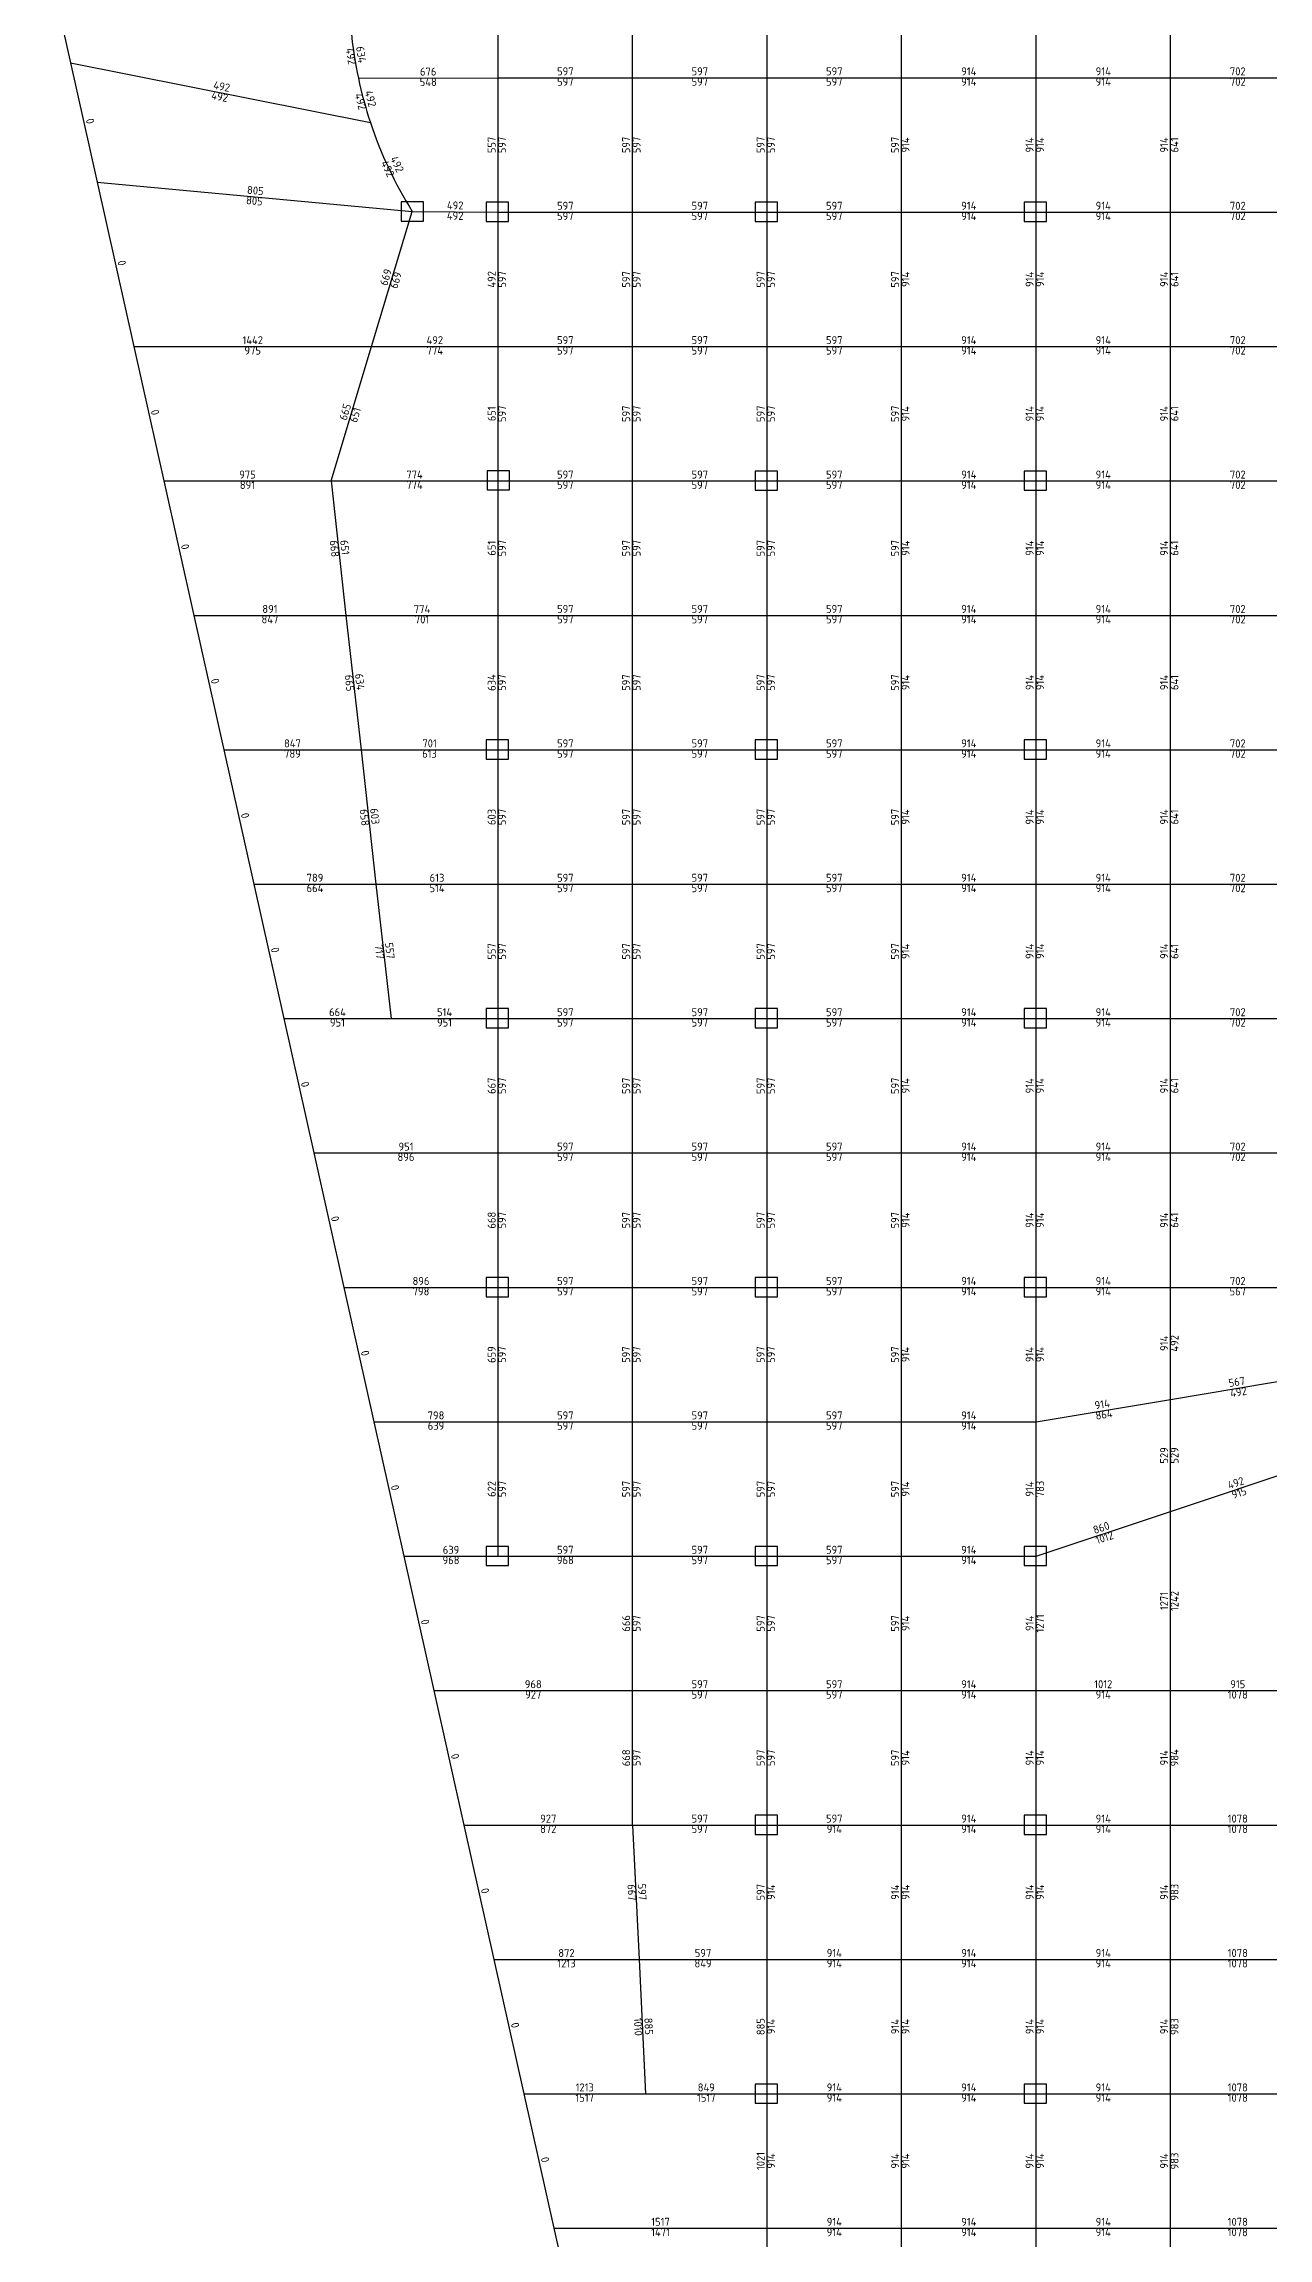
# Model space of a CAD drawing. Header units: millimetres. Extents: x -245177 to 1112891, y -1092030 to 122567.
# Drawn here: x -118794 to -80562, y -52676 to 15891 of the extents above; entities that cross this region are included whole.
import ezdxf
from ezdxf.enums import TextEntityAlignment as Align

# ---------------------------------------------------------------- set-up
doc = ezdxf.new("R2010")
doc.units = ezdxf.units.MM
doc.header["$MEASUREMENT"] = 0
for name, color, linetype in [('13', 4, 'Continuous'), ('dsg', 7, 'Continuous'), ('jiantu', 134, 'Continuous')]:
    doc.layers.add(name, color=color, linetype=linetype)
doc.styles.add('TrueTypeFont', font='yjkeng.shx', dxfattribs={"bigfont": 'yjkchn.shx'})

msp = doc.modelspace()

# ---------------------------------------------------------------- linework, layer by layer
at = {"layer": 'jiantu', "color": 94}
for p, q in [((-118794, 19033), (-117961, 15300)), ((-117961, 15300), (-117129, 11566)), ((-117129, 11566), (-115983, 6433)), ((-115983, 6433), (-115046, 2233)), ((-115046, 2233), (-114109, -1967)), ((-114109, -1967), (-113172, -6167)), ((-113172, -6167), (-112235, -10367)), ((-112235, -10367), (-111298, -14567)), ((-111298, -14567), (-110361, -18767)), ((-110361, -18767), (-109424, -22967)), ((-109424, -22967), (-108487, -27167)), ((-108487, -27167), (-107550, -31367)), ((-107550, -31367), (-106614, -35567)), ((-106614, -35567), (-105677, -39767)), ((-105677, -39767), (-104740, -43967)), ((-104740, -43967), (-103803, -48167)), ((-103803, -48167), (-102866, -52367)), ((-102866, -52367), (-101929, -56567))]:
    msp.add_line(p, q, dxfattribs=at)
at = {"layer": 'jiantu'}
for p, q in [((-104610, 14833), (-104610, 19033)), ((-100410, 14833), (-100410, 19033)), ((-96210, 14833), (-96210, 19033)), ((-92010, 14833), (-92010, 19033)), ((-87810, 14833), (-87810, 19033)), ((-83610, 14833), (-83610, 19033)), ((-117961, 15300), (-108597, 13433)), ((-108973, 14817), (-104610, 14833)), ((-104610, 10633), (-104610, 14833)), ((-104610, 14833), (-100410, 14833)), ((-100410, 10633), (-100410, 14833)), ((-100410, 14833), (-96210, 14833)), ((-96210, 10633), (-96210, 14833)), ((-96210, 14833), (-92010, 14833)), ((-92010, 10633), (-92010, 14833)), ((-92010, 14833), (-87810, 14833)), ((-87810, 10633), (-87810, 14833)), ((-87810, 14833), (-83610, 14833)), ((-83610, 10633), (-83610, 14833)), ((-83610, 14833), (-79405, 14833)), ((-117129, 11566), (-107289, 10653)), ((-108562, 6433), (-107289, 10653)), ((-107289, 10653), (-104610, 10633)), ((-104610, 10633), (-100410, 10633)), ((-104610, 6433), (-104610, 10633)), ((-100410, 10633), (-96210, 10633)), ((-100410, 6433), (-100410, 10633)), ((-96210, 10633), (-92010, 10633)), ((-96210, 6433), (-96210, 10633)), ((-92010, 10633), (-87810, 10633)), ((-92010, 6433), (-92010, 10633)), ((-87810, 10633), (-83610, 10633)), ((-87810, 6433), (-87810, 10633)), ((-83610, 10633), (-79405, 10632)), ((-83610, 6433), (-83610, 10633)), ((-115983, 6433), (-108562, 6433)), ((-109828, 2233), (-108562, 6433)), ((-108562, 6433), (-104610, 6433)), ((-104610, 2233), (-104610, 6433)), ((-104610, 6433), (-100410, 6433)), ((-100410, 6433), (-96210, 6433)), ((-100410, 2233), (-100410, 6433)), ((-96210, 2233), (-96210, 6433)), ((-96210, 6433), (-92010, 6433)), ((-92010, 2233), (-92010, 6433)), ((-92010, 6433), (-87810, 6433)), ((-87810, 2233), (-87810, 6433)), ((-87810, 6433), (-83610, 6433)), ((-83610, 2233), (-83610, 6433)), ((-83610, 6433), (-79405, 6433)), ((-115046, 2233), (-109828, 2233)), ((-109828, 2233), (-104610, 2233)), ((-109828, 2233), (-109360, -1967)), ((-104610, 2233), (-100410, 2233)), ((-104610, -1967), (-104610, 2233)), ((-100410, 2233), (-96210, 2233)), ((-100410, -1967), (-100410, 2233)), ((-96210, 2233), (-92010, 2233)), ((-96210, -1967), (-96210, 2233)), ((-92010, 2233), (-87810, 2233)), ((-92010, -1967), (-92010, 2233)), ((-87810, 2233), (-83610, 2233)), ((-87810, -1967), (-87810, 2233)), ((-83610, 2233), (-79405, 2232)), ((-83610, -1967), (-83610, 2233)), ((-114109, -1967), (-109360, -1967)), ((-109360, -1967), (-104610, -1967)), ((-109360, -1967), (-108891, -6167)), ((-104610, -6167), (-104610, -1967)), ((-104610, -1967), (-100410, -1967)), ((-100410, -1967), (-96210, -1967)), ((-100410, -6167), (-100410, -1967)), ((-96210, -6167), (-96210, -1967)), ((-96210, -1967), (-92010, -1967)), ((-92010, -6167), (-92010, -1967)), ((-92010, -1967), (-87810, -1967)), ((-87810, -6167), (-87810, -1967)), ((-87810, -1967), (-83610, -1967)), ((-83610, -6167), (-83610, -1967)), ((-83610, -1967), (-79405, -1967)), ((-113172, -6167), (-108891, -6167)), ((-108891, -6167), (-104610, -6167)), ((-108891, -6167), (-108423, -10367)), ((-104610, -6167), (-100410, -6167)), ((-104610, -10367), (-104610, -6167)), ((-100410, -6167), (-96210, -6167)), ((-100410, -10367), (-100410, -6167)), ((-96210, -6167), (-92010, -6167)), ((-96210, -10367), (-96210, -6167)), ((-92010, -6167), (-87810, -6167)), ((-92010, -10367), (-92010, -6167)), ((-87810, -6167), (-83610, -6167)), ((-87810, -10367), (-87810, -6167)), ((-83610, -6167), (-79405, -6168)), ((-83610, -10367), (-83610, -6167)), ((-112235, -10367), (-108423, -10367)), ((-108423, -10367), (-104610, -10367)), ((-108423, -10367), (-107954, -14567)), ((-104610, -14567), (-104610, -10367)), ((-104610, -10367), (-100410, -10367)), ((-100410, -10367), (-96210, -10367)), ((-100410, -14567), (-100410, -10367)), ((-96210, -14567), (-96210, -10367)), ((-96210, -10367), (-92010, -10367)), ((-92010, -14567), (-92010, -10367)), ((-92010, -10367), (-87810, -10367)), ((-87810, -14567), (-87810, -10367)), ((-87810, -10367), (-83610, -10367)), ((-83610, -14567), (-83610, -10367)), ((-83610, -10367), (-79405, -10367)), ((-111298, -14567), (-107954, -14567)), ((-107954, -14567), (-104610, -14567)), ((-104610, -14567), (-100410, -14567)), ((-104610, -18767), (-104610, -14567)), ((-100410, -14567), (-96210, -14567)), ((-100410, -18767), (-100410, -14567)), ((-96210, -14567), (-92010, -14567)), ((-96210, -18767), (-96210, -14567)), ((-92010, -14567), (-87810, -14567)), ((-92010, -18767), (-92010, -14567)), ((-87810, -14567), (-83610, -14567)), ((-87810, -18767), (-87810, -14567)), ((-83610, -14567), (-79405, -14568)), ((-83610, -18767), (-83610, -14567)), ((-110361, -18767), (-104610, -18767)), ((-104610, -22967), (-104610, -18767)), ((-104610, -18767), (-100410, -18767)), ((-100410, -18767), (-96210, -18767)), ((-100410, -22967), (-100410, -18767)), ((-96210, -22967), (-96210, -18767)), ((-96210, -18767), (-92010, -18767)), ((-92010, -22967), (-92010, -18767)), ((-92010, -18767), (-87810, -18767)), ((-87810, -22967), (-87810, -18767)), ((-87810, -18767), (-83610, -18767)), ((-83610, -22967), (-83610, -18767)), ((-83610, -18767), (-79405, -18767)), ((-109424, -22967), (-104610, -22967)), ((-104610, -22967), (-100410, -22967)), ((-104610, -27167), (-104610, -22967)), ((-100410, -22967), (-96210, -22967)), ((-100410, -27167), (-100410, -22967)), ((-96210, -22967), (-92010, -22967)), ((-96210, -27167), (-96210, -22967)), ((-92010, -22967), (-87810, -22967)), ((-92010, -27167), (-92010, -22967)), ((-87810, -22967), (-83610, -22967)), ((-87810, -27167), (-87810, -22967)), ((-83610, -22967), (-79405, -22968)), ((-83610, -26467), (-83610, -22967)), ((-83610, -26467), (-79405, -25767)), ((-87810, -27167), (-83610, -26467)), ((-83610, -29968), (-83610, -26467)), ((-108487, -27167), (-104610, -27167)), ((-104610, -31367), (-104610, -27167)), ((-104610, -27167), (-100410, -27167)), ((-100410, -27167), (-96210, -27167)), ((-100410, -31367), (-100410, -27167)), ((-96210, -31367), (-96210, -27167)), ((-96210, -27167), (-92010, -27167)), ((-92010, -31367), (-92010, -27167)), ((-92010, -27167), (-87810, -27167)), ((-87810, -31367), (-87810, -27167)), ((-83610, -29968), (-79405, -28568)), ((-87810, -31367), (-83610, -29968)), ((-83610, -35567), (-83610, -29968)), ((-107550, -31367), (-104610, -31367)), ((-104610, -31367), (-100410, -31367)), ((-100410, -31367), (-96210, -31367)), ((-100410, -35567), (-100410, -31367)), ((-96210, -31367), (-92010, -31367)), ((-96210, -35567), (-96210, -31367)), ((-92010, -31367), (-87810, -31367)), ((-92010, -35567), (-92010, -31367)), ((-87810, -35567), (-87810, -31367)), ((-106614, -35567), (-100410, -35567)), ((-100410, -35567), (-96210, -35567)), ((-100410, -39767), (-100410, -35567)), ((-96210, -39767), (-96210, -35567)), ((-96210, -35567), (-92010, -35567)), ((-92010, -39767), (-92010, -35567)), ((-92010, -35567), (-87810, -35567)), ((-87810, -39767), (-87810, -35567)), ((-87810, -35567), (-83610, -35567)), ((-83610, -39767), (-83610, -35567)), ((-83610, -35567), (-79408, -35567)), ((-105677, -39767), (-100410, -39767)), ((-100410, -39767), (-96210, -39767)), ((-100410, -39767), (-100208, -43967)), ((-96210, -39767), (-92010, -39767)), ((-96210, -43967), (-96210, -39767)), ((-92010, -39767), (-87810, -39767)), ((-92010, -43967), (-92010, -39767)), ((-87810, -39767), (-83610, -39767)), ((-87810, -43967), (-87810, -39767)), ((-83610, -39767), (-79410, -39767)), ((-83610, -43967), (-83610, -39767)), ((-104740, -43967), (-100208, -43967)), ((-100208, -43967), (-96210, -43967)), ((-100208, -43967), (-100007, -48167)), ((-96210, -48167), (-96210, -43967)), ((-96210, -43967), (-92010, -43967)), ((-92010, -48167), (-92010, -43967)), ((-92010, -43967), (-87810, -43967)), ((-87810, -48167), (-87810, -43967)), ((-87810, -43967), (-83610, -43967)), ((-83610, -48167), (-83610, -43967)), ((-83610, -43967), (-79410, -43967)), ((-103803, -48167), (-100007, -48167)), ((-100007, -48167), (-96210, -48167)), ((-96210, -48167), (-92010, -48167)), ((-96210, -52367), (-96210, -48167)), ((-92010, -48167), (-87810, -48167)), ((-92010, -52367), (-92010, -48167)), ((-87810, -48167), (-83610, -48167)), ((-87810, -52367), (-87810, -48167)), ((-83610, -48167), (-79410, -48167)), ((-83610, -52367), (-83610, -48167)), ((-102866, -52367), (-96210, -52367)), ((-96210, -56567), (-96210, -52367)), ((-96210, -52367), (-92010, -52367)), ((-92010, -56567), (-92010, -52367)), ((-92010, -52367), (-87810, -52367)), ((-87810, -56567), (-87810, -52367)), ((-87810, -52367), (-83610, -52367)), ((-83610, -56567), (-83610, -52367)), ((-83610, -52367), (-79410, -52367))]:
    msp.add_line(p, q, dxfattribs=at)
at = {"layer": 'jiantu', "color": 54}
for points in [[(-106939, 10953), (-107639, 10953), (-107639, 10353), (-106939, 10353)], [(-104280, 10943), (-104980, 10943), (-104980, 10343), (-104280, 10343)], [(-95880, 10943), (-96580, 10943), (-96580, 10343), (-95880, 10343)], [(-87480, 10943), (-88180, 10943), (-88180, 10343), (-87480, 10343)], [(-104250, 2553), (-104950, 2553), (-104950, 1953), (-104250, 1953)], [(-95880, 2543), (-96580, 2543), (-96580, 1943), (-95880, 1943)], [(-87480, 2543), (-88180, 2543), (-88180, 1943), (-87480, 1943)], [(-104280, -5857), (-104980, -5857), (-104980, -6457), (-104280, -6457)], [(-95880, -5857), (-96580, -5857), (-96580, -6457), (-95880, -6457)], [(-87480, -5857), (-88180, -5857), (-88180, -6457), (-87480, -6457)], [(-104280, -14257), (-104980, -14257), (-104980, -14857), (-104280, -14857)], [(-95880, -14257), (-96580, -14257), (-96580, -14857), (-95880, -14857)], [(-87480, -14257), (-88180, -14257), (-88180, -14857), (-87480, -14857)], [(-104280, -22657), (-104980, -22657), (-104980, -23257), (-104280, -23257)], [(-95880, -22657), (-96580, -22657), (-96580, -23257), (-95880, -23257)], [(-87480, -22657), (-88180, -22657), (-88180, -23257), (-87480, -23257)], [(-104280, -31062), (-104980, -31062), (-104980, -31662), (-104280, -31662)], [(-95880, -31062), (-96580, -31062), (-96580, -31662), (-95880, -31662)], [(-87480, -31062), (-88180, -31062), (-88180, -31662), (-87480, -31662)], [(-95880, -39462), (-96580, -39462), (-96580, -40062), (-95880, -40062)], [(-87480, -39462), (-88180, -39462), (-88180, -40062), (-87480, -40062)], [(-95880, -47862), (-96580, -47862), (-96580, -48462), (-95880, -48462)], [(-87480, -47862), (-88180, -47862), (-88180, -48462), (-87480, -48462)]]:
    msp.add_lwpolyline(points, close=True, dxfattribs=at)
at = {"layer": 'jiantu'}
for start, end in [(185.65677, 192.01403), (192.01403, 198.37128), (198.37128, 212.02104)]:
    msp.add_arc((-96329, 17507), 12927, start, end, dxfattribs=at)

# ---------------------------------------------------------------- texts
at = {"layer": '13', "color": 4, "linetype": 'Continuous', "style": 'TrueTypeFont'}
for s, rotation, p in [('634', -81.1646, (-109083, 15525)), ('676', 0.21731, (-106792, 14825)), ('557', 90, (-104610, 12733)), ('597', 90, (-100410, 12733)), ('597', 90, (-96210, 12733)), ('597', 90, (-92010, 12733)), ('914', 90, (-87810, 12733)), ('914', 90, (-83610, 12733)), ('805', -5.30325, (-112209, 11110)), ('669', 73.21817, (-107925, 8543)), ('597', 90, (-100410, 8533)), ('597', 90, (-96210, 8533)), ('597', 90, (-92010, 8533)), ('914', 90, (-87810, 8533)), ('914', 90, (-83610, 8533)), ('665', 73.21817, (-109195, 4333)), ('651', 90, (-104610, 4333)), ('597', 90, (-100410, 4333)), ('597', 90, (-96210, 4333)), ('597', 90, (-92010, 4333)), ('914', 90, (-87810, 4333)), ('914', 90, (-83610, 4333)), ('651', -83.63524, (-109594, 133)), ('651', 90, (-104610, 133)), ('597', 90, (-100410, 133)), ('597', 90, (-96210, 133)), ('597', 90, (-92010, 133)), ('914', 90, (-87810, 133)), ('914', 90, (-83610, 133)), ('634', -83.63524, (-109126, -4067)), ('634', 90, (-104610, -4067)), ('597', 90, (-100410, -4067)), ('597', 90, (-96210, -4067)), ('597', 90, (-92010, -4067)), ('914', 90, (-87810, -4067)), ('914', 90, (-83610, -4067)), ('603', -83.63524, (-108657, -8267)), ('603', 90, (-104610, -8267)), ('597', 90, (-100410, -8267)), ('597', 90, (-96210, -8267)), ('597', 90, (-92010, -8267)), ('914', 90, (-87810, -8267)), ('914', 90, (-83610, -8267)), ('557', -83.63524, (-108189, -12467)), ('557', 90, (-104610, -12467)), ('597', 90, (-100410, -12467)), ('597', 90, (-96210, -12467)), ('597', 90, (-92010, -12467)), ('914', 90, (-87810, -12467)), ('914', 90, (-83610, -12467)), ('667', 90, (-104610, -16667)), ('597', 90, (-100410, -16667)), ('597', 90, (-96210, -16667)), ('597', 90, (-92010, -16667)), ('914', 90, (-87810, -16667)), ('914', 90, (-83610, -16667)), ('668', 90, (-104610, -20867)), ('597', 90, (-100410, -20867)), ('597', 90, (-96210, -20867)), ('597', 90, (-92010, -20867)), ('914', 90, (-87810, -20867)), ('914', 90, (-83610, -20867)), ('914', 90, (-83610, -24717)), ('659', 90, (-104610, -25067)), ('597', 90, (-100410, -25067)), ('597', 90, (-96210, -25067)), ('597', 90, (-92010, -25067)), ('914', 90, (-87810, -25067)), ('567', 9.45603, (-81508, -26117)), ('914', 9.45603, (-85710, -26817)), ('529', 90, (-83610, -28218)), ('622', 90, (-104610, -29267)), ('597', 90, (-100410, -29267)), ('597', 90, (-96210, -29267)), ('597', 90, (-92010, -29267)), ('914', 90, (-87810, -29267)), ('860', 18.41958, (-85710, -30668)), ('1271', 90, (-83610, -32768)), ('666', 90, (-100410, -33467)), ('597', 90, (-96210, -33467)), ('597', 90, (-92010, -33467)), ('914', 90, (-87810, -33467)), ('668', 90, (-100410, -37667)), ('597', 90, (-96210, -37667)), ('597', 90, (-92010, -37667)), ('914', 90, (-87810, -37667)), ('914', 90, (-83610, -37667)), ('597', -87.24694, (-100309, -41867)), ('597', 90, (-96210, -41867)), ('914', 90, (-92010, -41867)), ('914', 90, (-87810, -41867)), ('914', 90, (-83610, -41867)), ('885', -87.24694, (-100107, -46067)), ('885', 90, (-96210, -46067)), ('914', 90, (-92010, -46067)), ('914', 90, (-87810, -46067)), ('914', 90, (-83610, -46067)), ('1021', 90, (-96210, -50267)), ('914', 90, (-92010, -50267)), ('914', 90, (-87810, -50267)), ('914', 90, (-83610, -50267))]:
    msp.add_text(s, height=250, rotation=rotation, dxfattribs=at).set_placement(p, align=Align.BOTTOM_CENTER)
for s, p in [('597', (-102510, 14833)), ('597', (-98310, 14833)), ('597', (-94110, 14833)), ('914', (-89910, 14833)), ('914', (-85710, 14833)), ('702', (-81508, 14833)), ('597', (-102510, 10633)), ('597', (-98310, 10633)), ('597', (-94110, 10633)), ('914', (-89910, 10633)), ('914', (-85710, 10633)), ('702', (-81508, 10633)), ('1442', (-112273, 6433)), ('597', (-102510, 6433)), ('597', (-98310, 6433)), ('597', (-94110, 6433)), ('914', (-89910, 6433)), ('914', (-85710, 6433)), ('702', (-81508, 6433)), ('975', (-112437, 2233)), ('774', (-107219, 2233)), ('597', (-102510, 2233)), ('597', (-98310, 2233)), ('597', (-94110, 2233)), ('914', (-89910, 2233)), ('914', (-85710, 2233)), ('702', (-81508, 2233)), ('891', (-111735, -1967)), ('774', (-106985, -1967)), ('597', (-102510, -1967)), ('597', (-98310, -1967)), ('597', (-94110, -1967)), ('914', (-89910, -1967)), ('914', (-85710, -1967)), ('702', (-81508, -1967)), ('847', (-111032, -6167)), ('701', (-106751, -6167)), ('597', (-102510, -6167)), ('597', (-98310, -6167)), ('597', (-94110, -6167)), ('914', (-89910, -6167)), ('914', (-85710, -6167)), ('702', (-81508, -6167)), ('789', (-110329, -10367)), ('613', (-106517, -10367)), ('597', (-102510, -10367)), ('597', (-98310, -10367)), ('597', (-94110, -10367)), ('914', (-89910, -10367)), ('914', (-85710, -10367)), ('702', (-81508, -10367)), ('664', (-109626, -14567)), ('597', (-102510, -14567)), ('597', (-98310, -14567)), ('597', (-94110, -14567)), ('914', (-89910, -14567)), ('914', (-85710, -14567)), ('702', (-81508, -14567)), ('951', (-107486, -18767)), ('597', (-102510, -18767)), ('597', (-98310, -18767)), ('597', (-94110, -18767)), ('914', (-89910, -18767)), ('914', (-85710, -18767)), ('702', (-81508, -18767)), ('896', (-107017, -22967)), ('597', (-102510, -22967)), ('597', (-98310, -22967)), ('597', (-94110, -22967)), ('914', (-89910, -22967)), ('914', (-85710, -22967)), ('702', (-81508, -22967)), ('798', (-106549, -27167)), ('597', (-102510, -27167)), ('597', (-98310, -27167)), ('597', (-94110, -27167)), ('914', (-89910, -27167)), ('639', (-106080, -31367)), ('597', (-102510, -31367)), ('597', (-98310, -31367)), ('597', (-94110, -31367)), ('914', (-89910, -31367)), ('968', (-103512, -35567)), ('597', (-98310, -35567)), ('597', (-94110, -35567)), ('914', (-89910, -35567)), ('1012', (-85710, -35567)), ('915', (-81509, -35567)), ('927', (-103043, -39767)), ('597', (-98310, -39767)), ('597', (-94110, -39767)), ('914', (-89910, -39767)), ('914', (-85710, -39767)), ('1078', (-81510, -39767)), ('872', (-102474, -43967)), ('597', (-98209, -43967)), ('914', (-94110, -43967)), ('914', (-89910, -43967)), ('914', (-85710, -43967)), ('1078', (-81510, -43967)), ('1213', (-101905, -48167)), ('849', (-98108, -48167)), ('914', (-94110, -48167)), ('914', (-89910, -48167)), ('914', (-85710, -48167)), ('1078', (-81510, -48167)), ('1517', (-99538, -52367)), ('914', (-94110, -52367)), ('914', (-89910, -52367)), ('914', (-85710, -52367)), ('1078', (-81510, -52367))]:
    msp.add_text(s, height=250, dxfattribs=at).set_placement(p, align=Align.BOTTOM_CENTER)
for s, rotation, p in [('548', 0.21731, (-106792, 14825)), ('597', 90, (-104610, 12733)), ('597', 90, (-100410, 12733)), ('597', 90, (-96210, 12733)), ('914', 90, (-92010, 12733)), ('914', 90, (-87810, 12733)), ('641', 90, (-83610, 12733)), ('805', -5.30325, (-112209, 11110)), ('669', 73.21817, (-107925, 8543)), ('597', 90, (-104610, 8533)), ('597', 90, (-100410, 8533)), ('597', 90, (-96210, 8533)), ('914', 90, (-92010, 8533)), ('914', 90, (-87810, 8533)), ('641', 90, (-83610, 8533)), ('651', 73.21817, (-109195, 4333)), ('597', 90, (-104610, 4333)), ('597', 90, (-100410, 4333)), ('597', 90, (-96210, 4333)), ('914', 90, (-92010, 4333)), ('914', 90, (-87810, 4333)), ('641', 90, (-83610, 4333)), ('668', -83.63524, (-109594, 133)), ('597', 90, (-104610, 133)), ('597', 90, (-100410, 133)), ('597', 90, (-96210, 133)), ('914', 90, (-92010, 133)), ('914', 90, (-87810, 133)), ('641', 90, (-83610, 133)), ('665', -83.63524, (-109126, -4067)), ('597', 90, (-104610, -4067)), ('597', 90, (-100410, -4067)), ('597', 90, (-96210, -4067)), ('914', 90, (-92010, -4067)), ('914', 90, (-87810, -4067)), ('641', 90, (-83610, -4067)), ('658', -83.63524, (-108657, -8267)), ('597', 90, (-104610, -8267)), ('597', 90, (-100410, -8267)), ('597', 90, (-96210, -8267)), ('914', 90, (-92010, -8267)), ('914', 90, (-87810, -8267)), ('641', 90, (-83610, -8267)), ('717', -83.63524, (-108189, -12467)), ('597', 90, (-104610, -12467)), ('597', 90, (-100410, -12467)), ('597', 90, (-96210, -12467)), ('914', 90, (-92010, -12467)), ('914', 90, (-87810, -12467)), ('641', 90, (-83610, -12467)), ('597', 90, (-104610, -16667)), ('597', 90, (-100410, -16667)), ('597', 90, (-96210, -16667)), ('914', 90, (-92010, -16667)), ('914', 90, (-87810, -16667)), ('641', 90, (-83610, -16667)), ('597', 90, (-104610, -20867)), ('597', 90, (-100410, -20867)), ('597', 90, (-96210, -20867)), ('914', 90, (-92010, -20867)), ('914', 90, (-87810, -20867)), ('641', 90, (-83610, -20867)), ('597', 90, (-104610, -25067)), ('597', 90, (-100410, -25067)), ('597', 90, (-96210, -25067)), ('914', 90, (-92010, -25067)), ('914', 90, (-87810, -25067)), ('864', 9.45603, (-85710, -26817)), ('529', 90, (-83610, -28218)), ('597', 90, (-104610, -29267)), ('597', 90, (-100410, -29267)), ('597', 90, (-96210, -29267)), ('914', 90, (-92010, -29267)), ('783', 90, (-87810, -29267)), ('915', 18.41958, (-81508, -29268)), ('1012', 18.41958, (-85710, -30668)), ('1242', 90, (-83610, -32768)), ('597', 90, (-100410, -33467)), ('597', 90, (-96210, -33467)), ('914', 90, (-92010, -33467)), ('1271', 90, (-87810, -33467)), ('597', 90, (-100410, -37667)), ('597', 90, (-96210, -37667)), ('914', 90, (-92010, -37667)), ('914', 90, (-87810, -37667)), ('984', 90, (-83610, -37667)), ('667', -87.24694, (-100309, -41867)), ('914', 90, (-96210, -41867)), ('914', 90, (-92010, -41867)), ('914', 90, (-87810, -41867)), ('983', 90, (-83610, -41867)), ('1010', -87.24694, (-100107, -46067)), ('914', 90, (-96210, -46067)), ('914', 90, (-92010, -46067)), ('914', 90, (-87810, -46067)), ('983', 90, (-83610, -46067)), ('914', 90, (-96210, -50267)), ('914', 90, (-92010, -50267)), ('914', 90, (-87810, -50267)), ('983', 90, (-83610, -50267))]:
    msp.add_text(s, height=250, rotation=rotation, dxfattribs=at).set_placement(p, align=Align.TOP_CENTER)
for s, p in [('597', (-102510, 14833)), ('597', (-98310, 14833)), ('597', (-94110, 14833)), ('914', (-89910, 14833)), ('914', (-85710, 14833)), ('702', (-81508, 14833)), ('597', (-102510, 10633)), ('597', (-98310, 10633)), ('597', (-94110, 10633)), ('914', (-89910, 10633)), ('914', (-85710, 10633)), ('702', (-81508, 10633)), ('975', (-112273, 6433)), ('774', (-106586, 6433)), ('597', (-102510, 6433)), ('597', (-98310, 6433)), ('597', (-94110, 6433)), ('914', (-89910, 6433)), ('914', (-85710, 6433)), ('702', (-81508, 6433)), ('891', (-112437, 2233)), ('774', (-107219, 2233)), ('597', (-102510, 2233)), ('597', (-98310, 2233)), ('597', (-94110, 2233)), ('914', (-89910, 2233)), ('914', (-85710, 2233)), ('702', (-81508, 2233)), ('847', (-111735, -1967)), ('701', (-106985, -1967)), ('597', (-102510, -1967)), ('597', (-98310, -1967)), ('597', (-94110, -1967)), ('914', (-89910, -1967)), ('914', (-85710, -1967)), ('702', (-81508, -1967)), ('789', (-111032, -6167)), ('613', (-106751, -6167)), ('597', (-102510, -6167)), ('597', (-98310, -6167)), ('597', (-94110, -6167)), ('914', (-89910, -6167)), ('914', (-85710, -6167)), ('702', (-81508, -6167)), ('664', (-110329, -10367)), ('597', (-102510, -10367)), ('597', (-98310, -10367)), ('597', (-94110, -10367)), ('914', (-89910, -10367)), ('914', (-85710, -10367)), ('702', (-81508, -10367)), ('951', (-109626, -14567)), ('951', (-106282, -14567)), ('597', (-102510, -14567)), ('597', (-98310, -14567)), ('597', (-94110, -14567)), ('914', (-89910, -14567)), ('914', (-85710, -14567)), ('702', (-81508, -14567)), ('896', (-107486, -18767)), ('597', (-102510, -18767)), ('597', (-98310, -18767)), ('597', (-94110, -18767)), ('914', (-89910, -18767)), ('914', (-85710, -18767)), ('702', (-81508, -18767)), ('798', (-107017, -22967)), ('597', (-102510, -22967)), ('597', (-98310, -22967)), ('597', (-94110, -22967)), ('914', (-89910, -22967)), ('914', (-85710, -22967)), ('567', (-81508, -22967)), ('639', (-106549, -27167)), ('597', (-102510, -27167)), ('597', (-98310, -27167)), ('597', (-94110, -27167)), ('914', (-89910, -27167)), ('968', (-106080, -31367)), ('968', (-102510, -31367)), ('597', (-98310, -31367)), ('597', (-94110, -31367)), ('914', (-89910, -31367)), ('927', (-103512, -35567)), ('597', (-98310, -35567)), ('597', (-94110, -35567)), ('914', (-89910, -35567)), ('914', (-85710, -35567)), ('1078', (-81509, -35567)), ('872', (-103043, -39767)), ('597', (-98310, -39767)), ('914', (-94110, -39767)), ('914', (-89910, -39767)), ('914', (-85710, -39767)), ('1078', (-81510, -39767)), ('1213', (-102474, -43967)), ('849', (-98209, -43967)), ('914', (-94110, -43967)), ('914', (-89910, -43967)), ('914', (-85710, -43967)), ('1078', (-81510, -43967)), ('1517', (-101905, -48167)), ('1517', (-98108, -48167)), ('914', (-94110, -48167)), ('914', (-89910, -48167)), ('914', (-85710, -48167)), ('1078', (-81510, -48167)), ('1471', (-99538, -52367)), ('914', (-94110, -52367)), ('914', (-89910, -52367)), ('914', (-85710, -52367)), ('1078', (-81510, -52367))]:
    msp.add_text(s, height=250, dxfattribs=at).set_placement(p, align=Align.TOP_CENTER)
at = {"layer": 'dsg', "color": 1, "linetype": 'Continuous', "style": 'TrueTypeFont'}
for rotation, p in [(278.8354, (-109083, 15525)), (348.72651, (-113279, 14366)), (285.19265, (-108785, 14125)), (295.19616, (-107943, 12043)), (359.57222, (-105950, 10643)), (90, (-83610, -24717)), (9.45603, (-81508, -26117))]:
    msp.add_text('492', height=250, rotation=rotation, dxfattribs=at).set_placement(p, align=Align.TOP_CENTER)
for s, rotation, p in [('492', 348.72651, (-113279, 14366)), ('492', 285.19265, (-108785, 14125)), ('0', 282.57621, (-117545, 13433)), ('492', 295.19616, (-107943, 12043)), ('492', 359.57222, (-105950, 10643)), ('0', 282.57621, (-116556, 9000)), ('492', 90, (-104610, 8533)), ('0', 282.57621, (-115515, 4333)), ('0', 282.57621, (-114578, 133)), ('0', 282.57621, (-113641, -4067)), ('0', 282.57621, (-112704, -8267)), ('0', 282.57621, (-111767, -12467)), ('0', 282.57621, (-110830, -16667)), ('0', 282.57621, (-109893, -20867)), ('0', 282.57621, (-108956, -25067)), ('0', 282.57621, (-108019, -29267)), ('492', 18.41958, (-81508, -29268)), ('0', 282.57621, (-107082, -33467)), ('0', 282.57621, (-106145, -37667)), ('0', 282.57621, (-105208, -41867)), ('0', 282.57621, (-104271, -46067)), ('0', 282.57621, (-103334, -50267))]:
    msp.add_text(s, height=250, rotation=rotation, dxfattribs=at).set_placement(p, align=Align.BOTTOM_CENTER)
for s, p in [('492', (-106586, 6433)), ('514', (-106282, -14567))]:
    msp.add_text(s, height=250, dxfattribs=at).set_placement(p, align=Align.BOTTOM_CENTER)
msp.add_text('514', height=250, dxfattribs=at).set_placement((-106517, -10367), align=Align.TOP_CENTER)

doc.saveas('drawing.dxf')
